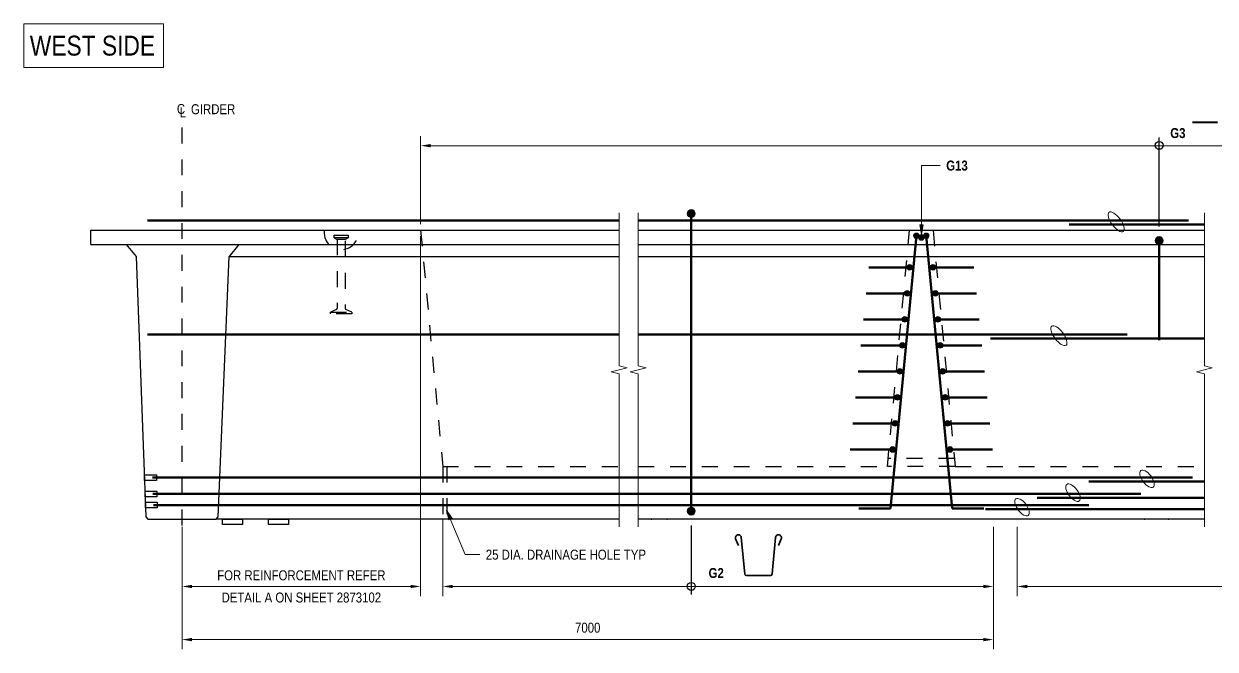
# Model space of a CAD drawing. Header units: metres. Extents: x 18.2 to 38, y 2.7 to 57.4.
# Drawn here: x 18.24 to 25.73, y 47.28 to 51.21 of the extents above; entities that cross this region are included whole.
import ezdxf

# ---------------------------------------------------------------- set-up
doc = ezdxf.new("R2010")
doc.units = ezdxf.units.M
doc.linetypes.add('JacobsCenter', pattern=[0.015, 0.009, -0.0015, 0.003, -0.0015])
doc.linetypes.add('JacobsDash', pattern=[0.0045, 0.003, -0.0015])
doc.layers.get('Defpoints').update_dxf_attribs({"color": 41})
for name, color, linetype, lineweight in [('A-ANNO-DIMS', 7, 'Continuous', 9), ('A-ANNO-NOTE', 7, 'Continuous', 9), ('A-DETL', 7, 'Continuous', 13), ('A-DETL-GENF', 7, 'Continuous', 9), ('G-ANNO-TEXT', 7, 'Continuous', 9)]:
    doc.layers.add(name, color=color, linetype=linetype, lineweight=lineweight)
doc.styles.add('Arial Narrow', font='ARIALN.TTF', dxfattribs={"height": 0.125})
doc.styles.add('Arial Narrow_1', font='ARIALN.TTF', dxfattribs={"height": 0.0625})
doc.styles.add('Arial Narrow_2', font='ARIALN.TTF', dxfattribs={"height": 0.0025})
doc.styles.add('Arial Narrow_B', font='ARIALNB.TTF', dxfattribs={"height": 0.0625})
doc.dimstyles.new('Dimension_Standard_O__mm_', dxfattribs={"dimscale": 0.3048, "dimtxt": 0.063964, "dimasz": 0.205052, "dimexe": 0.19685, "dimexo": 0.123031, "dimgap": 0.123031, "dimtad": 1, "dimdec": 0, "dimlfac": 1000, "dimzin": 0, "dimdsep": 46, "dimtxsty": 'Arial Narrow_1', "dimsah": 1, "dimcen": 0.09, "dimaunit": 1, "dimadec": 4, "dimazin": 0, "dimtfac": 1, "dimtdec": 4, "dimtix": 1, "dimtmove": 0, "dimatfit": 3, "dimfxl": 1, "dimtvp": 1, "dimtfill": 1, "dimtolj": 1, "dimtzin": 0, "dimlwd": 18, "dimlwe": 18, "dimarcsym": 2})
doc.dimstyles.new('Dimension_Standard_O__mm__1', dxfattribs={"dimscale": 0.3048, "dimtxt": 0.063964, "dimasz": 0.205052, "dimexe": 0.19685, "dimexo": 0.123031, "dimgap": 0.123031, "dimtad": 1, "dimdec": 0, "dimlfac": 1000, "dimzin": 0, "dimdsep": 46, "dimtxsty": 'Arial Narrow_1', "dimsah": 1, "dimcen": 0.09, "dimaunit": 1, "dimadec": 4, "dimazin": 0, "dimtfac": 1, "dimtdec": 4, "dimtix": 1, "dimtmove": 2, "dimatfit": 3, "dimfxl": 1, "dimtvp": 1, "dimtfill": 1, "dimtolj": 1, "dimtzin": 0, "dimlwd": 18, "dimlwe": 18, "dimarcsym": 2})

# ---------------------------------------------------------------- blocks, each defined once
blk = doc.blocks.new('CS_DET_BreakLine_ViewScale - Std Break-6472122-DRG-2873101 - 1815 DEEP SUPER-T GIRDER')
at = {"layer": 'A-DETL-GENF'}
for p, q in [((0.9125, 0), (-0.05, 0)), ((0.925, 0.05), (0.9125, 0)), ((0.95, -0.05), (0.925, 0.05)), ((0.9625, 0), (0.95, -0.05)), ((1.925, 0), (0.9625, 0))]:
    blk.add_line(p, q, dxfattribs=at)
blk = doc.blocks.new('B_Det_Reinf_Bar Section_2D - Reo Dot_Scale 50_Cog End-1695669-DRG-2873101 - 1815 DEEP SUPER-T GIRDER')
at = {"layer": 'A-DETL-GENF'}
blk.add_hatch(color=256, dxfattribs=at).paths.add_polyline_path([(0, -0.025), (0.0065, -0.0241), (0.0125, -0.0217), (0.0177, -0.0177), (0.0217, -0.0125), (0.0241, -0.0065), (0.025, 0), (0.0241, 0.0065), (0.0217, 0.0125), (0.0177, 0.0177), (0.0125, 0.0217), (0.0065, 0.0241), (0, 0.025), (-0.0065, 0.0241), (-0.0125, 0.0217), (-0.0177, 0.0177), (-0.0217, 0.0125), (-0.0241, 0.0065), (-0.025, 0), (-0.0241, -0.0065), (-0.0217, -0.0125), (-0.0177, -0.0177), (-0.0125, -0.0217), (-0.0065, -0.0241)])
for start, end in [(360, 180), (180, 360)]:
    blk.add_arc((0, 0), 0.025, start, end, dxfattribs=at)
blk = doc.blocks.new('B_Det_Reinf_Bar Section_2D - Reo Dot_Scale 50_Cog End-1703102-DRG-2873101 - 1815 DEEP SUPER-T GIRDER')
at = {"layer": 'A-DETL-GENF'}
blk.add_hatch(color=256, dxfattribs=at).paths.add_polyline_path([(0, -0.025), (0.0065, -0.0241), (0.0125, -0.0217), (0.0177, -0.0177), (0.0217, -0.0125), (0.0241, -0.0065), (0.025, 0), (0.0241, 0.0065), (0.0217, 0.0125), (0.0177, 0.0177), (0.0125, 0.0217), (0.0065, 0.0241), (0, 0.025), (-0.0065, 0.0241), (-0.0125, 0.0217), (-0.0177, 0.0177), (-0.0217, 0.0125), (-0.0241, 0.0065), (-0.025, 0), (-0.0241, -0.0065), (-0.0217, -0.0125), (-0.0177, -0.0177), (-0.0125, -0.0217), (-0.0065, -0.0241)])
for start, end in [(0, 180), (180, 360)]:
    blk.add_arc((0, 0), 0.025, start, end, dxfattribs=at)
blk = doc.blocks.new('B_Det_Reinf_Bar Section_2D - Reo Dot_Scale 25_Cog End-V2-DRG-2873101 - 1815 DEEP SUPER-T GIRDER')
at = {"layer": 'A-DETL-GENF'}
blk.add_hatch(color=256, dxfattribs=at).paths.add_polyline_path([(0, -0.0175), (0.0045, -0.0169), (0.0088, -0.0152), (0.0124, -0.0124), (0.0144, -0.0095), (0.0142, -0.0084), (0.0145, -0.0035), (0.0157, 0.0005), (0.0171, 0.0028), (0.0169, 0.0045), (0.0148, 0.0092), (0.0124, 0.0124), (0.0088, 0.0152), (0.0045, 0.0169), (0, 0.0175), (-0.0045, 0.0169), (-0.0087, 0.0152), (-0.0124, 0.0124), (-0.0152, 0.0088), (-0.0169, 0.0045), (-0.0175, 0), (-0.0169, -0.0045), (-0.0152, -0.0087), (-0.0124, -0.0124), (-0.0087, -0.0152), (-0.0045, -0.0169)])
for start, end in [(9.32983, 180), (180, 326.31509)]:
    blk.add_arc((0, 0), 0.0175, start, end, dxfattribs=at)
blk = doc.blocks.new('B_Det_Reinf_Bar Section_2D - Reo Dot_Scale 25_Cog End-V3-DRG-2873101 - 1815 DEEP SUPER-T GIRDER')
at = {"layer": 'A-DETL-GENF'}
blk.add_hatch(color=256, dxfattribs=at).paths.add_polyline_path([(0, 0.0175), (-0.0045, 0.0169), (-0.0088, 0.0152), (-0.0124, 0.0124), (-0.0152, 0.0087), (-0.0169, 0.0045), (-0.0175, 0), (-0.0169, -0.0045), (-0.0152, -0.0088), (-0.0124, -0.0124), (-0.0088, -0.0152), (-0.0045, -0.0169), (0, -0.0175), (0.0045, -0.0169), (0.0087, -0.0152), (0.0129, -0.0117), (0.0152, -0.0088), (0.017, -0.0038), (0.0169, -0.0025), (0.0156, -0.0003), (0.0144, 0.0038), (0.0144, 0.0095), (0.0143, 0.0098), (0.0124, 0.0124), (0.0087, 0.0152), (0.0045, 0.0169)])
for start, end in [(33.68491, 180), (180, 350.67017)]:
    blk.add_arc((0, 0), 0.0175, start, end, dxfattribs=at)
blk = doc.blocks.new('B_Det_Reinf_Bar Section_2D - Reo Dot_Scale 25_Cog End-2355448-DRG-2873101 - 1815 DEEP SUPER-T GIRDER')
at = {"layer": 'A-DETL-GENF'}
blk.add_hatch(color=256, dxfattribs=at).paths.add_polyline_path([(0, 0.0175), (-0.0045, 0.0169), (-0.0088, 0.0152), (-0.0124, 0.0124), (-0.0152, 0.0087), (-0.0169, 0.0045), (-0.0175, 0), (-0.0169, -0.0045), (-0.0152, -0.0088), (-0.0124, -0.0124), (-0.0088, -0.0152), (-0.0045, -0.0169), (0, -0.0175), (0.0045, -0.0169), (0.0087, -0.0152), (0.0124, -0.0124), (0.0152, -0.0088), (0.0169, -0.0045), (0.0175, 0), (0.0169, 0.0045), (0.0152, 0.0087), (0.0124, 0.0124), (0.0087, 0.0152), (0.0045, 0.0169), (0.0022, 0.0172)])
for start, end in [(360, 180), (180, 360)]:
    blk.add_arc((0, 0), 0.0175, start, end, dxfattribs=at)
blk = doc.blocks.new('B_Det_Reinf_Bar Section_2D - Reo Dot_Scale 25_Cog End-6466701-DRG-2873101 - 1815 DEEP SUPER-T GIRDER')
at = {"layer": 'A-DETL-GENF'}
blk.add_hatch(color=256, dxfattribs=at).paths.add_polyline_path([(0, -0.0175), (0.0045, -0.0169), (0.0088, -0.0152), (0.0124, -0.0124), (0.0152, -0.0087), (0.0169, -0.0045), (0.0175, 0), (0.0169, 0.0045), (0.0152, 0.0088), (0.0124, 0.0124), (0.0088, 0.0152), (0.0045, 0.0169), (0, 0.0175), (-0.0045, 0.0169), (-0.0087, 0.0152), (-0.0124, 0.0124), (-0.0152, 0.0088), (-0.0169, 0.0045), (-0.0175, 0), (-0.0169, -0.0045), (-0.0152, -0.0087), (-0.0124, -0.0124), (-0.0087, -0.0152), (-0.0045, -0.0169)])
for start, end in [(0, 180), (180, 360)]:
    blk.add_arc((0, 0), 0.0175, start, end, dxfattribs=at)
blk = doc.blocks.new('CS_Annot_Centreline Symbol4 - CS_Annot_Centreline Symbol-6057300-DRG-2873101 - 1815 DEEP SUPER-T GIRDER')
at = {"layer": 'A-ANNO-NOTE', "char_height": 0.0025, "attachment_point": 1, "style": 'Arial Narrow_2'}
for s, insert, width in [('C  ', (-0.00109, 0.00476), 0.0044093), ('L', (-0.00041, 0.00392), 0.0019241)]:
    blk.add_mtext(s, dxfattribs=dict(at, insert=insert, width=width))
blk = doc.blocks.new('DIMBLOCK1-DRG-2873101 - 1815 DEEP SUPER-T GIRDER')
at = {"layer": 'A-ANNO-DIMS', "color": 0, "lineweight": 18, "transparency": 16777216}
for p, q in [((20.7312, 49.8749), (20.7312, 47.6135)), ((19.2315, 48.0199), (19.2315, 47.6135)), ((19.294, 47.6735), (20.6687, 47.6735))]:
    blk.add_line(p, q, dxfattribs=at)
at = {"layer": 'A-ANNO-DIMS', "color": 0, "transparency": 16777216}
for points in [[(19.294, 47.6839), (19.294, 47.6631), (19.2315, 47.6735)], [(20.6687, 47.6839), (20.6687, 47.6631), (20.7312, 47.6735)]]:
    blk.add_solid(points, dxfattribs=at)
at = {"layer": 'Defpoints', "color": 0, "transparency": 16777216}
for p in [(20.7312, 49.9124), (19.2315, 48.0574), (20.7312, 47.6735)]:
    blk.add_point(p, dxfattribs=at)
at = {"layer": 'A-ANNO-DIMS', "color": 0, "lineweight": 18, "transparency": 16777216, "char_height": 0.0625, "width": 1.271978, "attachment_point": 5, "style": 'Arial Narrow_1', "bg_fill": 3, "box_fill_scale": 1.1, "bg_fill_color": 256, "bg_fill_true_color": 13158600, "bg_fill_transparency": 0}
for s, insert in [('\\A1;FOR REINFORCEMENT REFER', (19.9813, 47.7433)), ('\\A1;DETAIL A ON SHEET 2873102', (19.9813, 47.6037))]:
    blk.add_mtext(s, dxfattribs=dict(at, insert=insert))
blk = doc.blocks.new('DIMBLOCK2-DRG-2873101 - 1815 DEEP SUPER-T GIRDER')
at = {"layer": 'A-ANNO-DIMS', "color": 0, "lineweight": 18, "transparency": 16777216}
for p, q in [((20.8702, 48.0956), (20.8702, 47.6135)), ((24.3315, 48.0474), (24.3315, 47.6135)), ((20.9327, 47.6735), (24.269, 47.6735))]:
    blk.add_line(p, q, dxfattribs=at)
at = {"layer": 'A-ANNO-DIMS', "color": 0, "transparency": 16777216}
for points in [[(20.9327, 47.6839), (20.9327, 47.6631), (20.8702, 47.6735)], [(24.269, 47.6839), (24.269, 47.6631), (24.3315, 47.6735)]]:
    blk.add_solid(points, dxfattribs=at)
at = {"layer": 'Defpoints', "color": 0, "transparency": 16777216}
for p in [(20.8702, 48.1331), (24.3315, 48.0849), (24.3315, 47.6735)]:
    blk.add_point(p, dxfattribs=at)
at = {"layer": 'A-ANNO-DIMS', "color": 0, "lineweight": 18, "transparency": 16777216, "insert": (22.6008, 47.7481), "char_height": 0.0625, "attachment_point": 5, "style": 'Arial Narrow_1', "bg_fill": 3, "box_fill_scale": 1.1, "bg_fill_color": 256, "bg_fill_true_color": 13158600, "bg_fill_transparency": 0}
blk.add_mtext('\\A1;\u200e', dxfattribs=at)
blk = doc.blocks.new('DIMBLOCK5-DRG-2873101 - 1815 DEEP SUPER-T GIRDER')
at = {"layer": 'A-ANNO-DIMS', "color": 0, "lineweight": 18, "transparency": 16777216}
for p, q in [((20.7312, 49.9499), (20.7312, 50.5036)), ((34.4123, 49.9499), (34.4123, 50.5036)), ((20.7937, 50.4436), (34.3498, 50.4436))]:
    blk.add_line(p, q, dxfattribs=at)
at = {"layer": 'A-ANNO-DIMS', "color": 0, "transparency": 16777216}
for points in [[(20.7937, 50.454), (20.7937, 50.4332), (20.7312, 50.4436)], [(34.3498, 50.454), (34.3498, 50.4332), (34.4123, 50.4436)]]:
    blk.add_solid(points, dxfattribs=at)
at = {"layer": 'Defpoints', "color": 0, "transparency": 16777216}
for p in [(34.4123, 50.4436), (20.7312, 49.9124), (34.4123, 49.9124)]:
    blk.add_point(p, dxfattribs=at)
at = {"layer": 'A-ANNO-DIMS', "color": 0, "lineweight": 18, "transparency": 16777216, "insert": (27.5717, 50.5182), "char_height": 0.0625, "attachment_point": 5, "style": 'Arial Narrow_1', "bg_fill": 3, "box_fill_scale": 1.1, "bg_fill_color": 256, "bg_fill_true_color": 13158600, "bg_fill_transparency": 0}
blk.add_mtext('\\A1;\u200e', dxfattribs=at)
blk = doc.blocks.new('DIMBLOCK6-DRG-2873101 - 1815 DEEP SUPER-T GIRDER')
at = {"layer": 'A-ANNO-DIMS', "color": 0, "lineweight": 18, "transparency": 16777216}
for p, q in [((24.4815, 48.0474), (24.4815, 47.6135)), ((30.6623, 48.0474), (30.6623, 47.6135)), ((24.544, 47.6735), (30.5998, 47.6735))]:
    blk.add_line(p, q, dxfattribs=at)
at = {"layer": 'A-ANNO-DIMS', "color": 0, "transparency": 16777216}
for points in [[(24.544, 47.6839), (24.544, 47.6631), (24.4815, 47.6735)], [(30.5998, 47.6839), (30.5998, 47.6631), (30.6623, 47.6735)]]:
    blk.add_solid(points, dxfattribs=at)
at = {"layer": 'Defpoints', "color": 0, "transparency": 16777216}
for p in [(24.4815, 48.0849), (30.6623, 48.0849), (30.6623, 47.6735)]:
    blk.add_point(p, dxfattribs=at)
at = {"layer": 'A-ANNO-DIMS', "color": 0, "lineweight": 18, "transparency": 16777216, "insert": (27.5719, 47.7481), "char_height": 0.0625, "attachment_point": 5, "style": 'Arial Narrow_1', "bg_fill": 3, "box_fill_scale": 1.1, "bg_fill_color": 256, "bg_fill_true_color": 13158600, "bg_fill_transparency": 0}
blk.add_mtext('\\A1;\u200e', dxfattribs=at)
blk = doc.blocks.new('DIMBLOCK15-DRG-2873101 - 1815 DEEP SUPER-T GIRDER')
at = {"layer": 'A-ANNO-DIMS', "color": 0, "lineweight": 18, "transparency": 16777216}
for p, q in [((19.2315, 48.0474), (19.2315, 47.2795)), ((24.3315, 48.0474), (24.3315, 47.2795)), ((19.294, 47.3395), (24.269, 47.3395))]:
    blk.add_line(p, q, dxfattribs=at)
at = {"layer": 'A-ANNO-DIMS', "color": 0, "transparency": 16777216}
for points in [[(19.294, 47.3499), (19.294, 47.3291), (19.2315, 47.3395)], [(24.269, 47.3499), (24.269, 47.3291), (24.3315, 47.3395)]]:
    blk.add_solid(points, dxfattribs=at)
at = {"layer": 'Defpoints', "color": 0, "transparency": 16777216}
for p in [(19.2315, 48.0849), (24.3315, 48.0849), (24.3315, 47.3395)]:
    blk.add_point(p, dxfattribs=at)
at = {"layer": 'A-ANNO-DIMS', "color": 0, "lineweight": 18, "transparency": 16777216, "insert": (21.7815, 47.4142), "char_height": 0.0625, "width": 0.190066, "attachment_point": 5, "style": 'Arial Narrow_1', "bg_fill": 3, "box_fill_scale": 1.1, "bg_fill_color": 256, "bg_fill_true_color": 13158600, "bg_fill_transparency": 0}
blk.add_mtext('\\A1;7000\u200e', dxfattribs=at)

msp = doc.modelspace()

# ---------------------------------------------------------------- hatches: boundary and pattern name
at = {"layer": 'G-ANNO-TEXT'}
for points in [[(23.8794, 49.8829), (23.8904, 49.9454), (23.8684, 49.9454)], [(20.8948, 48.1535), (20.9085, 48.0915), (20.9289, 48.0999)]]:
    msp.add_hatch(color=256, dxfattribs=at).paths.add_polyline_path(points)

# ---------------------------------------------------------------- linework, layer by layer
at = {"layer": 'A-DETL', "linetype": 'JacobsCenter', "lineweight": 25}
msp.add_line((19.2315, 48.0574), (19.2315, 50.5974), dxfattribs=at)
at = {"layer": 'A-DETL', "lineweight": 40}
msp.add_line((25.5826, 50.591), (25.7411, 50.591), dxfattribs=at)
at = {"layer": 'A-DETL', "lineweight": 25}
for p, q in [((25.3738, 49.9357), (25.3738, 50.4957)), ((18.6579, 49.9124), (21.9792, 49.9124)), ((18.6579, 49.8224), (18.6579, 49.9124)), ((22.0991, 49.9124), (25.6576, 49.9124)), ((18.6579, 49.8224), (21.9792, 49.8224)), ((18.881, 49.8224), (18.9428, 49.7474)), ((19.5894, 49.8224), (19.5276, 49.7474)), ((22.0991, 49.8224), (25.3699, 49.8224)), ((25.3777, 49.8224), (25.6576, 49.8224)), ((18.9428, 49.7474), (19.0038, 48.1108)), ((19.4593, 48.1109), (19.5276, 49.7474)), ((19.5276, 49.7474), (21.9792, 49.7473)), ((22.0991, 49.7473), (25.6576, 49.7473)), ((18.9959, 48.3749), (19.0709, 48.3749)), ((18.9959, 48.3399), (18.9959, 48.3749)), ((19.0709, 48.3399), (18.9959, 48.3399)), ((19.0709, 48.3749), (19.0709, 48.3399)), ((18.9988, 48.2724), (19.0738, 48.2724)), ((18.9988, 48.2374), (18.9988, 48.2724)), ((19.0738, 48.2374), (18.9988, 48.2374)), ((19.0738, 48.2724), (19.0738, 48.2374)), ((19.0011, 48.2024), (19.0761, 48.2024)), ((19.0011, 48.1674), (19.0011, 48.2024)), ((19.0761, 48.1674), (19.0011, 48.1674)), ((19.0761, 48.2024), (19.0761, 48.1674)), ((19.0038, 48.1108), (19.0172, 48.0974)), ((19.0172, 48.0974), (19.4457, 48.0974)), ((19.4457, 48.0974), (19.4593, 48.1109)), ((21.9792, 48.0974), (19.4457, 48.0974)), ((19.4866, 48.0974), (19.6116, 48.0974)), ((19.4866, 48.0624), (19.4866, 48.0974)), ((19.6116, 48.0974), (19.6116, 48.0624)), ((19.7759, 48.0974), (19.9009, 48.0974)), ((19.7759, 48.0624), (19.7759, 48.0974)), ((19.9009, 48.0974), (19.9009, 48.0624)), ((25.6576, 48.0974), (22.0991, 48.0974)), ((19.6116, 48.0624), (19.4866, 48.0624)), ((19.9009, 48.0624), (19.7759, 48.0624)), ((22.4326, 48.0574), (22.4326, 47.6239))]:
    msp.add_line(p, q, dxfattribs=at)
at = {"layer": 'A-DETL', "lineweight": 50}
for p, q in [((19.0148, 49.9724), (21.9792, 49.9724)), ((22.0991, 49.9724), (25.5576, 49.9724)), ((22.4326, 49.9919), (22.4326, 48.1724)), ((24.8076, 49.9474), (25.6576, 49.9474)), ((23.846, 49.8591), (23.6854, 48.1629)), ((23.9109, 49.8591), (24.0715, 48.1629)), ((25.3738, 49.8224), (25.3738, 49.2224)), ((23.5477, 49.679), (23.7877, 49.679)), ((24.209, 49.679), (23.969, 49.679)), ((23.531, 49.5155), (23.7724, 49.5155)), ((24.2257, 49.5155), (23.9844, 49.5155)), ((23.5143, 49.352), (23.7571, 49.352)), ((24.2424, 49.352), (23.9997, 49.352)), ((19.0148, 49.2574), (21.9792, 49.2574)), ((22.0991, 49.2574), (25.1733, 49.2574)), ((24.3133, 49.2324), (25.6576, 49.2324)), ((23.4976, 49.1886), (23.7418, 49.1886)), ((24.2591, 49.1886), (24.015, 49.1886)), ((23.481, 49.0251), (23.7265, 49.0251)), ((24.2758, 49.0251), (24.0303, 49.0251)), ((23.4643, 48.8616), (23.7112, 48.8616)), ((24.2925, 48.8616), (24.0456, 48.8616)), ((23.4476, 48.6981), (23.6959, 48.6981)), ((24.3092, 48.6981), (24.0609, 48.6981)), ((23.4309, 48.5346), (23.6806, 48.5346)), ((24.3259, 48.5346), (24.0762, 48.5346)), ((19.046, 48.3574), (25.5826, 48.3574)), ((24.9326, 48.3324), (25.6576, 48.3324)), ((19.0489, 48.2549), (25.2576, 48.2549)), ((24.6076, 48.2299), (25.6576, 48.2299)), ((19.0511, 48.1849), (24.9326, 48.1849)), ((23.6854, 48.1629), (23.4854, 48.1629)), ((24.0715, 48.1629), (24.2715, 48.1629)), ((24.2826, 48.1599), (25.6576, 48.1599))]:
    msp.add_line(p, q, dxfattribs=at)
at = {"layer": 'A-DETL', "linetype": 'JacobsDash', "lineweight": 25}
for p, q in [((20.1881, 49.8653), (20.1881, 49.882)), ((20.1881, 49.882), (20.2761, 49.882)), ((20.2761, 49.882), (20.2761, 49.8653)), ((20.7312, 49.9124), (20.8702, 48.4274)), ((23.6658, 48.4273), (23.8048, 49.9124)), ((23.952, 49.9124), (24.091, 48.4275)), ((20.2761, 49.8653), (20.1881, 49.8653)), ((20.1881, 49.8653), (20.2071, 49.855)), ((20.2071, 49.855), (20.207, 49.4225)), ((20.2571, 49.855), (20.2071, 49.855)), ((20.2761, 49.8653), (20.2571, 49.855)), ((20.2571, 49.845), (20.2571, 49.4234)), ((20.2022, 49.4145), (20.1645, 49.3978)), ((20.1645, 49.3978), (20.2995, 49.3978)), ((20.1645, 49.387), (20.1645, 49.3978)), ((20.2995, 49.387), (20.1645, 49.387)), ((20.2995, 49.3977), (20.2619, 49.4145)), ((20.2995, 49.3978), (20.2995, 49.387)), ((23.6658, 48.4273), (23.7318, 49.1322)), ((24.0863, 48.4774), (23.6705, 48.4774)), ((20.8702, 48.4274), (21.9792, 48.4274)), ((20.8702, 48.4274), (20.8702, 48.0974)), ((20.8952, 48.4274), (20.8952, 48.0974)), ((22.0991, 48.4274), (23.6658, 48.4274)), ((24.091, 48.4275), (23.6658, 48.4273)), ((24.091, 48.4275), (25.6576, 48.4275))]:
    msp.add_line(p, q, dxfattribs=at)
at = {"layer": 'A-DETL'}
for p, q in [((22.1815, 48.0974), (22.1815, 48.0924)), ((22.2815, 48.0974), (22.2815, 48.0924)), ((25.2815, 48.0974), (25.2815, 48.0924)), ((25.4315, 48.0974), (25.4315, 48.0924))]:
    msp.add_line(p, q, dxfattribs=at)
at = {"layer": 'A-DETL', "lineweight": 35}
for p, q in [((22.7285, 47.9319), (22.7112, 47.9728)), ((22.7682, 47.7523), (22.7464, 47.9817)), ((22.9408, 47.7523), (22.9626, 47.9817)), ((22.9805, 47.9319), (22.9978, 47.9728)), ((22.7794, 47.7421), (22.9296, 47.7421))]:
    msp.add_line(p, q, dxfattribs=at)
at = {"layer": 'A-DETL', "lineweight": 25}
for centre in [(25.3738, 50.4457), (22.4326, 47.6739)]:
    msp.add_circle(centre, 0.025, dxfattribs=at)
at = {"layer": 'A-DETL', "lineweight": 35}
for centre, radius, start, end in [((22.7281, 47.98), 0.0184, 5.41164, 203), ((22.9809, 47.98), 0.0184, 337, 174.58836), ((22.7794, 47.7533), 0.0113, 185.41164, 270), ((22.9296, 47.7533), 0.0113, 270, 354.58836)]:
    msp.add_arc(centre, radius, start, end, dxfattribs=at)
at = {"layer": 'A-DETL', "lineweight": 18}
for centre, major_axis, ratio in [((25.1033, 49.9648), (-0.0451, 0.0599), 0.4), ((24.7433, 49.2498), (-0.0451, 0.0599), 0.4), ((25.2973, 48.3498), (-0.0391, 0.0519), 0.461538), ((24.8324, 48.263), (-0.0391, 0.0519), 0.461538), ((24.5115, 48.1721), (-0.0391, 0.0519), 0.461538)]:
    msp.add_ellipse(centre, major_axis=major_axis, ratio=ratio, dxfattribs=at)
at = {"layer": 'A-DETL', "linetype": 'JacobsDash', "lineweight": 25}
for centre, major_axis, ratio, start_param, end_param in [((20.2321, 49.8974), (-0.1072, 0), 0.999879, 6.142884, 9.565385), ((20.1981, 49.4225), (-0.00631, 0.00631), 0.999959, 2.831065, 3.926854), ((20.266, 49.4224), (-0.00631, 0.00631), 0.999959, 0.680467, 1.8816)]:
    msp.add_ellipse(centre, major_axis=major_axis, ratio=ratio, start_param=start_param, end_param=end_param, dxfattribs=at)
at = {"layer": 'G-ANNO-TEXT', "lineweight": 18, "flags": 128}
msp.add_lwpolyline([(18.237, 51.2093), (19.114, 51.2093), (19.114, 50.9343), (18.237, 50.9343)], close=True, dxfattribs=at)

# ---------------------------------------------------------------- block references
at = {"layer": 'A-ANNO-NOTE', "xscale": 25, "yscale": 25, "zscale": 25}
msp.add_blockref('CS_Annot_Centreline Symbol4 - CS_Annot_Centreline Symbol-6057300-DRG-2873101 - 1815 DEEP SUPER-T GIRDER', (19.2263, 50.5865), dxfattribs=at)
at = {"layer": 'A-DETL-GENF'}
for name, p in [('B_Det_Reinf_Bar Section_2D - Reo Dot_Scale 50_Cog End-1695669-DRG-2873101 - 1815 DEEP SUPER-T GIRDER', (22.4326, 50.0169)), ('B_Det_Reinf_Bar Section_2D - Reo Dot_Scale 25_Cog End-2355448-DRG-2873101 - 1815 DEEP SUPER-T GIRDER', (23.8785, 49.8669)), ('B_Det_Reinf_Bar Section_2D - Reo Dot_Scale 50_Cog End-1695669-DRG-2873101 - 1815 DEEP SUPER-T GIRDER', (25.3738, 49.8469)), ('B_Det_Reinf_Bar Section_2D - Reo Dot_Scale 50_Cog End-1703102-DRG-2873101 - 1815 DEEP SUPER-T GIRDER', (22.4326, 48.1474))]:
    msp.add_blockref(name, p, dxfattribs=at)
for name, p, rotation in [('CS_DET_BreakLine_ViewScale - Std Break-6472122-DRG-2873101 - 1815 DEEP SUPER-T GIRDER', (21.9792, 48.0974), 89.99999999999979), ('CS_DET_BreakLine_ViewScale - Std Break-6472122-DRG-2873101 - 1815 DEEP SUPER-T GIRDER', (22.0991, 49.9724), 270.0000000000002), ('CS_DET_BreakLine_ViewScale - Std Break-6472122-DRG-2873101 - 1815 DEEP SUPER-T GIRDER', (25.6576, 48.0974), 89.99999999999979), ('B_Det_Reinf_Bar Section_2D - Reo Dot_Scale 25_Cog End-V2-DRG-2873101 - 1815 DEEP SUPER-T GIRDER', (23.8476, 49.8766), 354.5920423263246), ('B_Det_Reinf_Bar Section_2D - Reo Dot_Scale 25_Cog End-V3-DRG-2873101 - 1815 DEEP SUPER-T GIRDER', (23.9093, 49.8766), 185.4079576736754), ('B_Det_Reinf_Bar Section_2D - Reo Dot_Scale 25_Cog End-2355448-DRG-2873101 - 1815 DEEP SUPER-T GIRDER', (23.8052, 49.679), 270.0000000000006), ('B_Det_Reinf_Bar Section_2D - Reo Dot_Scale 25_Cog End-6466701-DRG-2873101 - 1815 DEEP SUPER-T GIRDER', (23.9515, 49.679), 269.9999999999994), ('B_Det_Reinf_Bar Section_2D - Reo Dot_Scale 25_Cog End-2355448-DRG-2873101 - 1815 DEEP SUPER-T GIRDER', (23.7899, 49.5155), 270.0000000000006), ('B_Det_Reinf_Bar Section_2D - Reo Dot_Scale 25_Cog End-6466701-DRG-2873101 - 1815 DEEP SUPER-T GIRDER', (23.9669, 49.5155), 269.9999999999994), ('B_Det_Reinf_Bar Section_2D - Reo Dot_Scale 25_Cog End-2355448-DRG-2873101 - 1815 DEEP SUPER-T GIRDER', (23.7746, 49.352), 270.0000000000006), ('B_Det_Reinf_Bar Section_2D - Reo Dot_Scale 25_Cog End-6466701-DRG-2873101 - 1815 DEEP SUPER-T GIRDER', (23.9822, 49.352), 269.9999999999994), ('B_Det_Reinf_Bar Section_2D - Reo Dot_Scale 25_Cog End-2355448-DRG-2873101 - 1815 DEEP SUPER-T GIRDER', (23.7593, 49.1886), 270.0000000000006), ('B_Det_Reinf_Bar Section_2D - Reo Dot_Scale 25_Cog End-6466701-DRG-2873101 - 1815 DEEP SUPER-T GIRDER', (23.9975, 49.1886), 269.9999999999994), ('B_Det_Reinf_Bar Section_2D - Reo Dot_Scale 25_Cog End-2355448-DRG-2873101 - 1815 DEEP SUPER-T GIRDER', (23.744, 49.0251), 270.0000000000006), ('B_Det_Reinf_Bar Section_2D - Reo Dot_Scale 25_Cog End-6466701-DRG-2873101 - 1815 DEEP SUPER-T GIRDER', (24.0128, 49.0251), 269.9999999999994), ('B_Det_Reinf_Bar Section_2D - Reo Dot_Scale 25_Cog End-2355448-DRG-2873101 - 1815 DEEP SUPER-T GIRDER', (23.7287, 48.8616), 270.0000000000006), ('B_Det_Reinf_Bar Section_2D - Reo Dot_Scale 25_Cog End-6466701-DRG-2873101 - 1815 DEEP SUPER-T GIRDER', (24.0281, 48.8616), 269.9999999999994), ('B_Det_Reinf_Bar Section_2D - Reo Dot_Scale 25_Cog End-2355448-DRG-2873101 - 1815 DEEP SUPER-T GIRDER', (23.7134, 48.6981), 270.0000000000006), ('B_Det_Reinf_Bar Section_2D - Reo Dot_Scale 25_Cog End-6466701-DRG-2873101 - 1815 DEEP SUPER-T GIRDER', (24.0434, 48.6981), 269.9999999999994), ('B_Det_Reinf_Bar Section_2D - Reo Dot_Scale 25_Cog End-2355448-DRG-2873101 - 1815 DEEP SUPER-T GIRDER', (23.6981, 48.5346), 270.0000000000006), ('B_Det_Reinf_Bar Section_2D - Reo Dot_Scale 25_Cog End-6466701-DRG-2873101 - 1815 DEEP SUPER-T GIRDER', (24.0587, 48.5346), 269.9999999999994)]:
    msp.add_blockref(name, p, dxfattribs=dict(at, rotation=rotation))

# ---------------------------------------------------------------- next in the draw order: texts
at = {"layer": 'A-ANNO-NOTE', "insert": (19.2876, 50.7041), "char_height": 0.0625, "attachment_point": 1, "style": 'Arial Narrow_1', "bg_fill": 3, "box_fill_scale": 1, "bg_fill_color": 256, "bg_fill_true_color": 13158600, "bg_fill_transparency": 0}
msp.add_mtext('GIRDER', dxfattribs=at)
at = {"layer": 'G-ANNO-TEXT', "lineweight": 18, "insert": (18.2745, 51.1348), "char_height": 0.125, "attachment_point": 1, "style": 'Arial Narrow', "bg_fill": 3, "box_fill_scale": 1, "bg_fill_color": 256, "bg_fill_true_color": 13158600, "bg_fill_transparency": 0}
msp.add_mtext('WEST SIDE', dxfattribs=at)

# ---------------------------------------------------------------- next in the draw order: dimensions: what is measured, and where the dimension line sits
at = {"layer": 'A-ANNO-DIMS', "lineweight": 18}
for base, p1, p2, text, override, picture, middle in [((20.7312, 47.6735), (19.2315, 48.0574), (20.7312, 49.9124), 'FOR REINFORCEMENT REFER\\XDETAIL A ON SHEET 2873102', {"dimpost": '<>', "dimfxl": 2.385411}, 'DIMBLOCK1-DRG-2873101 - 1815 DEEP SUPER-T GIRDER', (19.9813, 47.6735)), ((24.3315, 47.6735), (20.8702, 48.1331), (24.3315, 48.0849), '\u200e', {"dimpost": '<>', "dimfxl": 3.461594}, 'DIMBLOCK2-DRG-2873101 - 1815 DEEP SUPER-T GIRDER', (22.6008, 47.7481)), ((30.6623, 47.6735), (24.4815, 48.0849), (30.6623, 48.0849), '\u200e', {"dimpost": '<>', "dimfxl": 6.180846}, 'DIMBLOCK6-DRG-2873101 - 1815 DEEP SUPER-T GIRDER', (27.5719, 47.7481))]:
    dim = msp.add_linear_dim(base=base, p1=p1, p2=p2, text=text, dimstyle='Dimension_Standard_O__mm_', override=override, dxfattribs=at)
    dim.commit()
    dim.dimension.update_dxf_attribs({"geometry": picture, "text_midpoint": middle})

# ---------------------------------------------------------------- next in the draw order: dimensions: what is measured, and where the dimension line sits
for base, p1, p2, text, dimstyle, override, picture, middle in [((34.4123, 50.4436), (20.7312, 49.9124), (34.4123, 49.9124), '\u200e', 'Dimension_Standard_O__mm__1', {"dimpost": '<>', "dimfxl": 13.681126}, 'DIMBLOCK5-DRG-2873101 - 1815 DEEP SUPER-T GIRDER', (27.5717, 50.5182)), ((24.3315, 47.3395), (19.2315, 48.0849), (24.3315, 48.0849), '7000\u200e', 'Dimension_Standard_O__mm_', {"dimpost": '<>', "dimfxl": 5.1}, 'DIMBLOCK15-DRG-2873101 - 1815 DEEP SUPER-T GIRDER', (21.7815, 47.4142))]:
    dim = msp.add_linear_dim(base=base, p1=p1, p2=p2, text=text, dimstyle=dimstyle, override=override, dxfattribs=at)
    dim.commit()
    dim.dimension.update_dxf_attribs({"geometry": picture, "text_midpoint": middle})

# ---------------------------------------------------------------- next in the draw order: linework, layer by layer
at = {"layer": 'G-ANNO-TEXT'}
for p, q in [((23.8794, 50.3188), (23.9977, 50.3188)), ((23.8794, 49.8829), (23.8794, 50.3188)), ((23.8904, 49.9454), (23.8684, 49.9454)), ((23.8684, 49.9454), (23.8794, 49.8829)), ((23.8794, 49.8829), (23.8904, 49.9454)), ((20.8948, 48.1535), (20.9085, 48.0915)), ((20.9289, 48.0999), (20.8948, 48.1535)), ((20.8948, 48.1535), (21.0108, 47.8734)), ((20.9085, 48.0915), (20.9289, 48.0999)), ((21.0108, 47.8734), (21.1036, 47.8734))]:
    msp.add_line(p, q, dxfattribs=at)

# ---------------------------------------------------------------- next in the draw order: texts
at = {"layer": 'G-ANNO-TEXT', "char_height": 0.0625, "attachment_point": 1, "bg_fill": 3, "box_fill_scale": 1, "bg_fill_color": 256, "bg_fill_transparency": 0}
for s, insert, style in [('G3', (25.4436, 50.5541), 'Arial Narrow_B'), ('G13', (24.0352, 50.35), 'Arial Narrow_B'), ('25 DIA. DRAINAGE HOLE TYP', (21.1411, 47.9047), 'Arial Narrow_1'), ('G2', (22.5413, 47.7894), 'Arial Narrow_B')]:
    msp.add_mtext(s, dxfattribs=dict(at, insert=insert, style=style))

doc.saveas('drawing.dxf')
